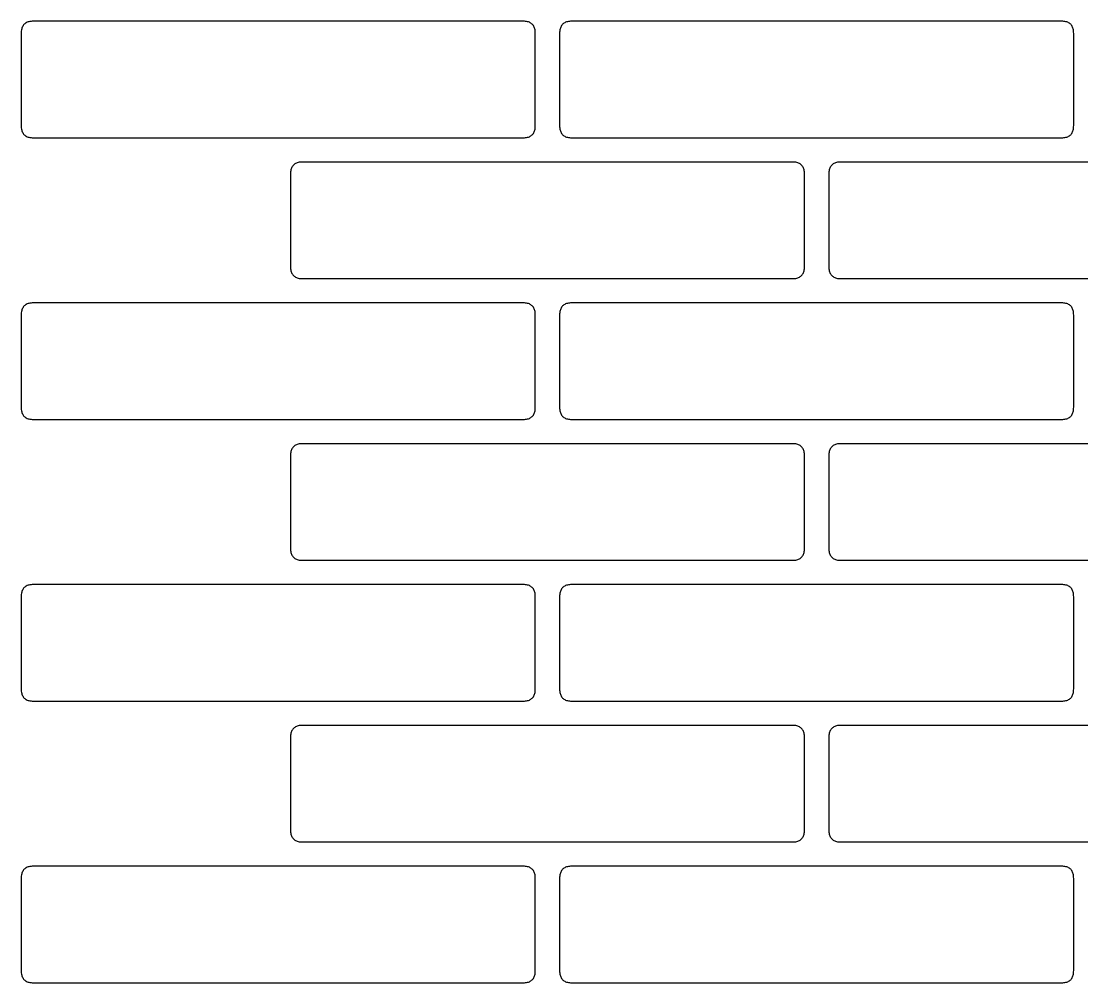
# Model space of a CAD drawing. Header units: metres. Extents: x 0 to 1210, y 0 to 744.
# Drawn here: x 0 to 437, y 348 to 744 of the extents above; entities that cross this region are included whole.
import ezdxf

# ---------------------------------------------------------------- set-up
doc = ezdxf.new("R2010")
doc.units = ezdxf.units.M

msp = doc.modelspace()

# ---------------------------------------------------------------- linework, layer by layer
for p, q in [((1.51, 742.99), (1.25, 742.75)), ((1.8, 743.2), (1.51, 742.99)), ((2.11, 743.39), (1.8, 743.2)), ((2.45, 743.55), (2.11, 743.39)), ((2.81, 743.69), (2.45, 743.55)), ((3.2, 743.8), (2.81, 743.69)), ((3.61, 743.89), (3.2, 743.8)), ((4.05, 743.95), (3.61, 743.89)), ((4.51, 743.99), (4.05, 743.95)), ((5, 744), (4.51, 743.99)), ((206.82, 744), (5, 744)), ((207.31, 743.99), (206.82, 744)), ((207.77, 743.95), (207.31, 743.99)), ((208.21, 743.89), (207.77, 743.95)), ((208.62, 743.8), (208.21, 743.89)), ((209.01, 743.69), (208.62, 743.8)), ((209.37, 743.55), (209.01, 743.69)), ((209.71, 743.39), (209.37, 743.55)), ((210.02, 743.2), (209.71, 743.39)), ((210.31, 742.99), (210.02, 743.2)), ((210.57, 742.75), (210.31, 742.99)), ((223.33, 742.99), (223.07, 742.75)), ((223.62, 743.2), (223.33, 742.99)), ((223.93, 743.39), (223.62, 743.2)), ((224.27, 743.55), (223.93, 743.39)), ((224.63, 743.69), (224.27, 743.55)), ((225.02, 743.8), (224.63, 743.69)), ((225.43, 743.89), (225.02, 743.8)), ((225.87, 743.95), (225.43, 743.89)), ((226.33, 743.99), (225.87, 743.95)), ((226.82, 744), (226.33, 743.99)), ((428.64, 744), (226.82, 744)), ((429.12, 743.99), (428.64, 744)), ((429.59, 743.95), (429.12, 743.99)), ((430.02, 743.89), (429.59, 743.95)), ((430.44, 743.8), (430.02, 743.89)), ((430.82, 743.69), (430.44, 743.8)), ((431.19, 743.55), (430.82, 743.69)), ((431.52, 743.39), (431.19, 743.55)), ((431.84, 743.2), (431.52, 743.39)), ((432.12, 742.99), (431.84, 743.2)), ((432.39, 742.75), (432.12, 742.99)), ((0.01, 739.49), (0, 739)), ((0, 739), (0, 701)), ((0.05, 739.95), (0.01, 739.49)), ((0.11, 740.39), (0.05, 739.95)), ((0.2, 740.8), (0.11, 740.39)), ((0.31, 741.19), (0.2, 740.8)), ((0.45, 741.55), (0.31, 741.19)), ((0.61, 741.89), (0.45, 741.55)), ((0.8, 742.2), (0.61, 741.89)), ((1.01, 742.49), (0.8, 742.2)), ((1.25, 742.75), (1.01, 742.49)), ((210.81, 742.49), (210.57, 742.75)), ((211.02, 742.2), (210.81, 742.49)), ((211.21, 741.89), (211.02, 742.2)), ((211.37, 741.55), (211.21, 741.89)), ((211.51, 741.19), (211.37, 741.55)), ((211.62, 740.8), (211.51, 741.19)), ((211.71, 740.39), (211.62, 740.8)), ((211.77, 739.95), (211.71, 740.39)), ((211.81, 739.49), (211.77, 739.95)), ((211.82, 739), (211.81, 739.49)), ((211.82, 701), (211.82, 739)), ((221.83, 739.49), (221.82, 739)), ((221.82, 739), (221.82, 701)), ((221.87, 739.95), (221.83, 739.49)), ((221.93, 740.39), (221.87, 739.95)), ((222.02, 740.8), (221.93, 740.39)), ((222.13, 741.19), (222.02, 740.8)), ((222.27, 741.55), (222.13, 741.19)), ((222.43, 741.89), (222.27, 741.55)), ((222.62, 742.2), (222.43, 741.89)), ((222.83, 742.49), (222.62, 742.2)), ((223.07, 742.75), (222.83, 742.49)), ((432.62, 742.49), (432.39, 742.75)), ((432.84, 742.2), (432.62, 742.49)), ((433.02, 741.89), (432.84, 742.2)), ((433.19, 741.55), (433.02, 741.89)), ((433.32, 741.19), (433.19, 741.55)), ((433.44, 740.8), (433.32, 741.19)), ((433.52, 740.39), (433.44, 740.8)), ((433.59, 739.95), (433.52, 740.39)), ((433.62, 739.49), (433.59, 739.95)), ((433.64, 739), (433.62, 739.49)), ((433.64, 701), (433.64, 739)), ((0, 701), (0.01, 700.51)), ((0.01, 700.51), (0.05, 700.05)), ((0.05, 700.05), (0.11, 699.61)), ((0.11, 699.61), (0.2, 699.2)), ((0.2, 699.2), (0.31, 698.81)), ((211.51, 698.81), (211.62, 699.2)), ((211.62, 699.2), (211.71, 699.61)), ((211.71, 699.61), (211.77, 700.05)), ((211.77, 700.05), (211.81, 700.51)), ((211.81, 700.51), (211.82, 701)), ((221.82, 701), (221.83, 700.51)), ((221.83, 700.51), (221.87, 700.05)), ((221.87, 700.05), (221.93, 699.61)), ((221.93, 699.61), (222.02, 699.2)), ((222.02, 699.2), (222.13, 698.81)), ((433.32, 698.81), (433.44, 699.2)), ((433.44, 699.2), (433.52, 699.61)), ((433.52, 699.61), (433.59, 700.05)), ((433.59, 700.05), (433.62, 700.51)), ((433.62, 700.51), (433.64, 701)), ((0.31, 698.81), (0.45, 698.45)), ((0.45, 698.45), (0.61, 698.11)), ((0.61, 698.11), (0.8, 697.8)), ((0.8, 697.8), (1.01, 697.51)), ((1.01, 697.51), (1.25, 697.25)), ((1.25, 697.25), (1.51, 697.01)), ((1.51, 697.01), (1.8, 696.8)), ((1.8, 696.8), (2.11, 696.61)), ((2.11, 696.61), (2.45, 696.45)), ((2.45, 696.45), (2.81, 696.31)), ((2.81, 696.31), (3.2, 696.2)), ((3.2, 696.2), (3.61, 696.11)), ((3.61, 696.11), (4.05, 696.05)), ((4.05, 696.05), (4.51, 696.01)), ((4.51, 696.01), (5, 696)), ((5, 696), (206.82, 696)), ((206.82, 696), (207.31, 696.01)), ((207.31, 696.01), (207.77, 696.05)), ((207.77, 696.05), (208.21, 696.11)), ((208.21, 696.11), (208.62, 696.2)), ((208.62, 696.2), (209.01, 696.31)), ((209.01, 696.31), (209.37, 696.45)), ((209.37, 696.45), (209.71, 696.61)), ((209.71, 696.61), (210.02, 696.8)), ((210.02, 696.8), (210.31, 697.01)), ((210.31, 697.01), (210.57, 697.25)), ((210.57, 697.25), (210.81, 697.51)), ((210.81, 697.51), (211.02, 697.8)), ((211.02, 697.8), (211.21, 698.11)), ((211.21, 698.11), (211.37, 698.45)), ((211.37, 698.45), (211.51, 698.81)), ((222.13, 698.81), (222.27, 698.45)), ((222.27, 698.45), (222.43, 698.11)), ((222.43, 698.11), (222.62, 697.8)), ((222.62, 697.8), (222.83, 697.51)), ((222.83, 697.51), (223.07, 697.25)), ((223.07, 697.25), (223.33, 697.01)), ((223.33, 697.01), (223.62, 696.8)), ((223.62, 696.8), (223.93, 696.61)), ((223.93, 696.61), (224.27, 696.45)), ((224.27, 696.45), (224.63, 696.31)), ((224.63, 696.31), (225.02, 696.2)), ((225.02, 696.2), (225.43, 696.11)), ((225.43, 696.11), (225.87, 696.05)), ((225.87, 696.05), (226.33, 696.01)), ((226.33, 696.01), (226.82, 696)), ((226.82, 696), (428.64, 696)), ((428.64, 696), (429.12, 696.01)), ((429.12, 696.01), (429.59, 696.05)), ((429.59, 696.05), (430.02, 696.11)), ((430.02, 696.11), (430.44, 696.2)), ((430.44, 696.2), (430.82, 696.31)), ((430.82, 696.31), (431.19, 696.45)), ((431.19, 696.45), (431.52, 696.61)), ((431.52, 696.61), (431.84, 696.8)), ((431.84, 696.8), (432.12, 697.01)), ((432.12, 697.01), (432.39, 697.25)), ((432.39, 697.25), (432.62, 697.51)), ((432.62, 697.51), (432.84, 697.8)), ((432.84, 697.8), (433.02, 698.11)), ((433.02, 698.11), (433.19, 698.45)), ((433.19, 698.45), (433.32, 698.81)), ((110.96, 681.95), (110.92, 681.49)), ((111.02, 682.39), (110.96, 681.95)), ((111.11, 682.8), (111.02, 682.39)), ((111.22, 683.19), (111.11, 682.8)), ((111.36, 683.55), (111.22, 683.19)), ((111.52, 683.89), (111.36, 683.55)), ((111.71, 684.2), (111.52, 683.89)), ((111.92, 684.49), (111.71, 684.2)), ((112.16, 684.75), (111.92, 684.49)), ((112.42, 684.99), (112.16, 684.75)), ((112.71, 685.2), (112.42, 684.99)), ((113.02, 685.39), (112.71, 685.2)), ((113.36, 685.55), (113.02, 685.39)), ((113.72, 685.69), (113.36, 685.55)), ((114.11, 685.8), (113.72, 685.69)), ((114.52, 685.89), (114.11, 685.8)), ((114.96, 685.95), (114.52, 685.89)), ((115.42, 685.99), (114.96, 685.95)), ((115.91, 686), (115.42, 685.99)), ((317.73, 686), (115.91, 686)), ((318.21, 685.99), (317.73, 686)), ((318.68, 685.95), (318.21, 685.99)), ((319.11, 685.89), (318.68, 685.95)), ((319.53, 685.8), (319.11, 685.89)), ((319.91, 685.69), (319.53, 685.8)), ((320.28, 685.55), (319.91, 685.69)), ((320.61, 685.39), (320.28, 685.55)), ((320.93, 685.2), (320.61, 685.39)), ((321.21, 684.99), (320.93, 685.2)), ((321.48, 684.75), (321.21, 684.99)), ((321.71, 684.49), (321.48, 684.75)), ((321.93, 684.2), (321.71, 684.49)), ((322.11, 683.89), (321.93, 684.2)), ((322.28, 683.55), (322.11, 683.89)), ((322.41, 683.19), (322.28, 683.55)), ((322.53, 682.8), (322.41, 683.19)), ((322.61, 682.39), (322.53, 682.8)), ((322.68, 681.95), (322.61, 682.39)), ((322.71, 681.49), (322.68, 681.95)), ((332.78, 681.95), (332.74, 681.49)), ((332.84, 682.39), (332.78, 681.95)), ((332.93, 682.8), (332.84, 682.39)), ((333.04, 683.19), (332.93, 682.8)), ((333.18, 683.55), (333.04, 683.19)), ((333.34, 683.89), (333.18, 683.55)), ((333.53, 684.2), (333.34, 683.89)), ((333.74, 684.49), (333.53, 684.2)), ((333.98, 684.75), (333.74, 684.49)), ((334.24, 684.99), (333.98, 684.75)), ((334.53, 685.2), (334.24, 684.99)), ((334.84, 685.39), (334.53, 685.2)), ((335.18, 685.55), (334.84, 685.39)), ((335.54, 685.69), (335.18, 685.55)), ((335.93, 685.8), (335.54, 685.69)), ((336.34, 685.89), (335.93, 685.8)), ((336.78, 685.95), (336.34, 685.89)), ((337.24, 685.99), (336.78, 685.95)), ((337.73, 686), (337.24, 685.99)), ((539.55, 686), (337.73, 686)), ((110.92, 681.49), (110.91, 681)), ((110.91, 681), (110.91, 643)), ((322.73, 681), (322.71, 681.49)), ((322.73, 643), (322.73, 681)), ((332.74, 681.49), (332.73, 681)), ((332.73, 681), (332.73, 643)), ((110.91, 643), (110.92, 642.51)), ((110.92, 642.51), (110.96, 642.05)), ((322.68, 642.05), (322.71, 642.51)), ((322.71, 642.51), (322.73, 643)), ((332.73, 643), (332.74, 642.51)), ((332.74, 642.51), (332.78, 642.05)), ((110.96, 642.05), (111.02, 641.61)), ((111.02, 641.61), (111.11, 641.2)), ((111.11, 641.2), (111.22, 640.81)), ((111.22, 640.81), (111.36, 640.45)), ((111.36, 640.45), (111.52, 640.11)), ((111.52, 640.11), (111.71, 639.8)), ((111.71, 639.8), (111.92, 639.51)), ((111.92, 639.51), (112.16, 639.25)), ((112.16, 639.25), (112.42, 639.01)), ((112.42, 639.01), (112.71, 638.8)), ((112.71, 638.8), (113.02, 638.61)), ((113.02, 638.61), (113.36, 638.45)), ((113.36, 638.45), (113.72, 638.31)), ((113.72, 638.31), (114.11, 638.2)), ((114.11, 638.2), (114.52, 638.11)), ((114.52, 638.11), (114.96, 638.05)), ((114.96, 638.05), (115.42, 638.01)), ((115.42, 638.01), (115.91, 638)), ((115.91, 638), (317.73, 638)), ((317.73, 638), (318.21, 638.01)), ((318.21, 638.01), (318.68, 638.05)), ((318.68, 638.05), (319.11, 638.11)), ((319.11, 638.11), (319.53, 638.2)), ((319.53, 638.2), (319.91, 638.31)), ((319.91, 638.31), (320.28, 638.45)), ((320.28, 638.45), (320.61, 638.61)), ((320.61, 638.61), (320.93, 638.8)), ((320.93, 638.8), (321.21, 639.01)), ((321.21, 639.01), (321.48, 639.25)), ((321.48, 639.25), (321.71, 639.51)), ((321.71, 639.51), (321.93, 639.8)), ((321.93, 639.8), (322.11, 640.11)), ((322.11, 640.11), (322.28, 640.45)), ((322.28, 640.45), (322.41, 640.81)), ((322.41, 640.81), (322.53, 641.2)), ((322.53, 641.2), (322.61, 641.61)), ((322.61, 641.61), (322.68, 642.05)), ((332.78, 642.05), (332.84, 641.61)), ((332.84, 641.61), (332.93, 641.2)), ((332.93, 641.2), (333.04, 640.81)), ((333.04, 640.81), (333.18, 640.45)), ((333.18, 640.45), (333.34, 640.11)), ((333.34, 640.11), (333.53, 639.8)), ((333.53, 639.8), (333.74, 639.51)), ((333.74, 639.51), (333.98, 639.25)), ((333.98, 639.25), (334.24, 639.01)), ((334.24, 639.01), (334.53, 638.8)), ((334.53, 638.8), (334.84, 638.61)), ((334.84, 638.61), (335.18, 638.45)), ((335.18, 638.45), (335.54, 638.31)), ((335.54, 638.31), (335.93, 638.2)), ((335.93, 638.2), (336.34, 638.11)), ((336.34, 638.11), (336.78, 638.05)), ((336.78, 638.05), (337.24, 638.01)), ((337.24, 638.01), (337.73, 638)), ((337.73, 638), (539.55, 638)), ((0.31, 625.19), (0.2, 624.8)), ((0.45, 625.55), (0.31, 625.19)), ((0.61, 625.89), (0.45, 625.55)), ((0.8, 626.2), (0.61, 625.89)), ((1.01, 626.49), (0.8, 626.2)), ((1.25, 626.75), (1.01, 626.49)), ((1.51, 626.99), (1.25, 626.75)), ((1.8, 627.2), (1.51, 626.99)), ((2.11, 627.39), (1.8, 627.2)), ((2.45, 627.55), (2.11, 627.39)), ((2.81, 627.69), (2.45, 627.55)), ((3.2, 627.8), (2.81, 627.69)), ((3.61, 627.89), (3.2, 627.8)), ((4.05, 627.95), (3.61, 627.89)), ((4.51, 627.99), (4.05, 627.95)), ((5, 628), (4.51, 627.99)), ((206.82, 628), (5, 628)), ((207.31, 627.99), (206.82, 628)), ((207.77, 627.95), (207.31, 627.99)), ((208.21, 627.89), (207.77, 627.95)), ((208.62, 627.8), (208.21, 627.89)), ((209.01, 627.69), (208.62, 627.8)), ((209.37, 627.55), (209.01, 627.69)), ((209.71, 627.39), (209.37, 627.55)), ((210.02, 627.2), (209.71, 627.39)), ((210.31, 626.99), (210.02, 627.2)), ((210.57, 626.75), (210.31, 626.99)), ((210.81, 626.49), (210.57, 626.75)), ((211.02, 626.2), (210.81, 626.49)), ((211.21, 625.89), (211.02, 626.2)), ((211.37, 625.55), (211.21, 625.89)), ((211.51, 625.19), (211.37, 625.55)), ((211.62, 624.8), (211.51, 625.19)), ((222.13, 625.19), (222.02, 624.8)), ((222.27, 625.55), (222.13, 625.19)), ((222.43, 625.89), (222.27, 625.55)), ((222.62, 626.2), (222.43, 625.89)), ((222.83, 626.49), (222.62, 626.2)), ((223.07, 626.75), (222.83, 626.49)), ((223.33, 626.99), (223.07, 626.75)), ((223.62, 627.2), (223.33, 626.99)), ((223.93, 627.39), (223.62, 627.2)), ((224.27, 627.55), (223.93, 627.39)), ((224.63, 627.69), (224.27, 627.55)), ((225.02, 627.8), (224.63, 627.69)), ((225.43, 627.89), (225.02, 627.8)), ((225.87, 627.95), (225.43, 627.89)), ((226.33, 627.99), (225.87, 627.95)), ((226.82, 628), (226.33, 627.99)), ((428.64, 628), (226.82, 628)), ((429.12, 627.99), (428.64, 628)), ((429.59, 627.95), (429.12, 627.99)), ((430.02, 627.89), (429.59, 627.95)), ((430.44, 627.8), (430.02, 627.89)), ((430.82, 627.69), (430.44, 627.8)), ((431.19, 627.55), (430.82, 627.69)), ((431.52, 627.39), (431.19, 627.55)), ((431.84, 627.2), (431.52, 627.39)), ((432.12, 626.99), (431.84, 627.2)), ((432.39, 626.75), (432.12, 626.99)), ((432.62, 626.49), (432.39, 626.75)), ((432.84, 626.2), (432.62, 626.49)), ((433.02, 625.89), (432.84, 626.2)), ((433.19, 625.55), (433.02, 625.89)), ((433.32, 625.19), (433.19, 625.55)), ((433.44, 624.8), (433.32, 625.19)), ((0.01, 623.49), (0, 623)), ((0, 623), (0, 585)), ((0.05, 623.95), (0.01, 623.49)), ((0.11, 624.39), (0.05, 623.95)), ((0.2, 624.8), (0.11, 624.39)), ((211.71, 624.39), (211.62, 624.8)), ((211.77, 623.95), (211.71, 624.39)), ((211.81, 623.49), (211.77, 623.95)), ((211.82, 623), (211.81, 623.49)), ((211.82, 585), (211.82, 623)), ((221.83, 623.49), (221.82, 623)), ((221.82, 623), (221.82, 585)), ((221.87, 623.95), (221.83, 623.49)), ((221.93, 624.39), (221.87, 623.95)), ((222.02, 624.8), (221.93, 624.39)), ((433.52, 624.39), (433.44, 624.8)), ((433.59, 623.95), (433.52, 624.39)), ((433.62, 623.49), (433.59, 623.95)), ((433.64, 623), (433.62, 623.49)), ((433.64, 585), (433.64, 623)), ((0, 585), (0.01, 584.51)), ((0.01, 584.51), (0.05, 584.05)), ((0.05, 584.05), (0.11, 583.61)), ((0.11, 583.61), (0.2, 583.2)), ((0.2, 583.2), (0.31, 582.81)), ((0.31, 582.81), (0.45, 582.45)), ((0.45, 582.45), (0.61, 582.11)), ((0.61, 582.11), (0.8, 581.8)), ((0.8, 581.8), (1.01, 581.51)), ((1.01, 581.51), (1.25, 581.25)), ((1.25, 581.25), (1.51, 581.01)), ((210.31, 581.01), (210.57, 581.25)), ((210.57, 581.25), (210.81, 581.51)), ((210.81, 581.51), (211.02, 581.8)), ((211.02, 581.8), (211.21, 582.11)), ((211.21, 582.11), (211.37, 582.45)), ((211.37, 582.45), (211.51, 582.81)), ((211.51, 582.81), (211.62, 583.2)), ((211.62, 583.2), (211.71, 583.61)), ((211.71, 583.61), (211.77, 584.05)), ((211.77, 584.05), (211.81, 584.51)), ((211.81, 584.51), (211.82, 585)), ((221.82, 585), (221.83, 584.51)), ((221.83, 584.51), (221.87, 584.05)), ((221.87, 584.05), (221.93, 583.61)), ((221.93, 583.61), (222.02, 583.2)), ((222.02, 583.2), (222.13, 582.81)), ((222.13, 582.81), (222.27, 582.45)), ((222.27, 582.45), (222.43, 582.11)), ((222.43, 582.11), (222.62, 581.8)), ((222.62, 581.8), (222.83, 581.51)), ((222.83, 581.51), (223.07, 581.25)), ((223.07, 581.25), (223.33, 581.01)), ((432.12, 581.01), (432.39, 581.25)), ((432.39, 581.25), (432.62, 581.51)), ((432.62, 581.51), (432.84, 581.8)), ((432.84, 581.8), (433.02, 582.11)), ((433.02, 582.11), (433.19, 582.45)), ((433.19, 582.45), (433.32, 582.81)), ((433.32, 582.81), (433.44, 583.2)), ((433.44, 583.2), (433.52, 583.61)), ((433.52, 583.61), (433.59, 584.05)), ((433.59, 584.05), (433.62, 584.51)), ((433.62, 584.51), (433.64, 585)), ((1.51, 581.01), (1.8, 580.8)), ((1.8, 580.8), (2.11, 580.61)), ((2.11, 580.61), (2.45, 580.45)), ((2.45, 580.45), (2.81, 580.31)), ((2.81, 580.31), (3.2, 580.2)), ((3.2, 580.2), (3.61, 580.11)), ((3.61, 580.11), (4.05, 580.05)), ((4.05, 580.05), (4.51, 580.01)), ((4.51, 580.01), (5, 580)), ((5, 580), (206.82, 580)), ((206.82, 580), (207.31, 580.01)), ((207.31, 580.01), (207.77, 580.05)), ((207.77, 580.05), (208.21, 580.11)), ((208.21, 580.11), (208.62, 580.2)), ((208.62, 580.2), (209.01, 580.31)), ((209.01, 580.31), (209.37, 580.45)), ((209.37, 580.45), (209.71, 580.61)), ((209.71, 580.61), (210.02, 580.8)), ((210.02, 580.8), (210.31, 581.01)), ((223.33, 581.01), (223.62, 580.8)), ((223.62, 580.8), (223.93, 580.61)), ((223.93, 580.61), (224.27, 580.45)), ((224.27, 580.45), (224.63, 580.31)), ((224.63, 580.31), (225.02, 580.2)), ((225.02, 580.2), (225.43, 580.11)), ((225.43, 580.11), (225.87, 580.05)), ((225.87, 580.05), (226.33, 580.01)), ((226.33, 580.01), (226.82, 580)), ((226.82, 580), (428.64, 580)), ((428.64, 580), (429.12, 580.01)), ((429.12, 580.01), (429.59, 580.05)), ((429.59, 580.05), (430.02, 580.11)), ((430.02, 580.11), (430.44, 580.2)), ((430.44, 580.2), (430.82, 580.31)), ((430.82, 580.31), (431.19, 580.45)), ((431.19, 580.45), (431.52, 580.61)), ((431.52, 580.61), (431.84, 580.8)), ((431.84, 580.8), (432.12, 581.01)), ((111.71, 568.2), (111.52, 567.89)), ((111.92, 568.49), (111.71, 568.2)), ((112.16, 568.75), (111.92, 568.49)), ((112.42, 568.99), (112.16, 568.75)), ((112.71, 569.2), (112.42, 568.99)), ((113.02, 569.39), (112.71, 569.2)), ((113.36, 569.55), (113.02, 569.39)), ((113.72, 569.69), (113.36, 569.55)), ((114.11, 569.8), (113.72, 569.69)), ((114.52, 569.89), (114.11, 569.8)), ((114.96, 569.95), (114.52, 569.89)), ((115.42, 569.99), (114.96, 569.95)), ((115.91, 570), (115.42, 569.99)), ((317.73, 570), (115.91, 570)), ((318.21, 569.99), (317.73, 570)), ((318.68, 569.95), (318.21, 569.99)), ((319.11, 569.89), (318.68, 569.95)), ((319.53, 569.8), (319.11, 569.89)), ((319.91, 569.69), (319.53, 569.8)), ((320.28, 569.55), (319.91, 569.69)), ((320.61, 569.39), (320.28, 569.55)), ((320.93, 569.2), (320.61, 569.39)), ((321.21, 568.99), (320.93, 569.2)), ((321.48, 568.75), (321.21, 568.99)), ((321.71, 568.49), (321.48, 568.75)), ((321.93, 568.2), (321.71, 568.49)), ((322.11, 567.89), (321.93, 568.2)), ((333.53, 568.2), (333.34, 567.89)), ((333.74, 568.49), (333.53, 568.2)), ((333.98, 568.75), (333.74, 568.49)), ((334.24, 568.99), (333.98, 568.75)), ((334.53, 569.2), (334.24, 568.99)), ((334.84, 569.39), (334.53, 569.2)), ((335.18, 569.55), (334.84, 569.39)), ((335.54, 569.69), (335.18, 569.55)), ((335.93, 569.8), (335.54, 569.69)), ((336.34, 569.89), (335.93, 569.8)), ((336.78, 569.95), (336.34, 569.89)), ((337.24, 569.99), (336.78, 569.95)), ((337.73, 570), (337.24, 569.99)), ((539.55, 570), (337.73, 570)), ((110.92, 565.49), (110.91, 565)), ((110.91, 565), (110.91, 527)), ((110.96, 565.95), (110.92, 565.49)), ((111.02, 566.39), (110.96, 565.95)), ((111.11, 566.8), (111.02, 566.39)), ((111.22, 567.19), (111.11, 566.8)), ((111.36, 567.55), (111.22, 567.19)), ((111.52, 567.89), (111.36, 567.55)), ((322.28, 567.55), (322.11, 567.89)), ((322.41, 567.19), (322.28, 567.55)), ((322.53, 566.8), (322.41, 567.19)), ((322.61, 566.39), (322.53, 566.8)), ((322.68, 565.95), (322.61, 566.39)), ((322.71, 565.49), (322.68, 565.95)), ((322.73, 565), (322.71, 565.49)), ((322.73, 527), (322.73, 565)), ((332.74, 565.49), (332.73, 565)), ((332.73, 565), (332.73, 527)), ((332.78, 565.95), (332.74, 565.49)), ((332.84, 566.39), (332.78, 565.95)), ((332.93, 566.8), (332.84, 566.39)), ((333.04, 567.19), (332.93, 566.8)), ((333.18, 567.55), (333.04, 567.19)), ((333.34, 567.89), (333.18, 567.55)), ((110.91, 527), (110.92, 526.51)), ((110.92, 526.51), (110.96, 526.05)), ((110.96, 526.05), (111.02, 525.61)), ((111.02, 525.61), (111.11, 525.2)), ((111.11, 525.2), (111.22, 524.81)), ((111.22, 524.81), (111.36, 524.45)), ((111.36, 524.45), (111.52, 524.11)), ((322.11, 524.11), (322.28, 524.45)), ((322.28, 524.45), (322.41, 524.81)), ((322.41, 524.81), (322.53, 525.2)), ((322.53, 525.2), (322.61, 525.61)), ((322.61, 525.61), (322.68, 526.05)), ((322.68, 526.05), (322.71, 526.51)), ((322.71, 526.51), (322.73, 527)), ((332.73, 527), (332.74, 526.51)), ((332.74, 526.51), (332.78, 526.05)), ((332.78, 526.05), (332.84, 525.61)), ((332.84, 525.61), (332.93, 525.2)), ((332.93, 525.2), (333.04, 524.81)), ((333.04, 524.81), (333.18, 524.45)), ((333.18, 524.45), (333.34, 524.11)), ((111.52, 524.11), (111.71, 523.8)), ((111.71, 523.8), (111.92, 523.51)), ((111.92, 523.51), (112.16, 523.25)), ((112.16, 523.25), (112.42, 523.01)), ((112.42, 523.01), (112.71, 522.8)), ((112.71, 522.8), (113.02, 522.61)), ((113.02, 522.61), (113.36, 522.45)), ((113.36, 522.45), (113.72, 522.31)), ((113.72, 522.31), (114.11, 522.2)), ((114.11, 522.2), (114.52, 522.11)), ((114.52, 522.11), (114.96, 522.05)), ((114.96, 522.05), (115.42, 522.01)), ((115.42, 522.01), (115.91, 522)), ((115.91, 522), (317.73, 522)), ((317.73, 522), (318.21, 522.01)), ((318.21, 522.01), (318.68, 522.05)), ((318.68, 522.05), (319.11, 522.11)), ((319.11, 522.11), (319.53, 522.2)), ((319.53, 522.2), (319.91, 522.31)), ((319.91, 522.31), (320.28, 522.45)), ((320.28, 522.45), (320.61, 522.61)), ((320.61, 522.61), (320.93, 522.8)), ((320.93, 522.8), (321.21, 523.01)), ((321.21, 523.01), (321.48, 523.25)), ((321.48, 523.25), (321.71, 523.51)), ((321.71, 523.51), (321.93, 523.8)), ((321.93, 523.8), (322.11, 524.11)), ((333.34, 524.11), (333.53, 523.8)), ((333.53, 523.8), (333.74, 523.51)), ((333.74, 523.51), (333.98, 523.25)), ((333.98, 523.25), (334.24, 523.01)), ((334.24, 523.01), (334.53, 522.8)), ((334.53, 522.8), (334.84, 522.61)), ((334.84, 522.61), (335.18, 522.45)), ((335.18, 522.45), (335.54, 522.31)), ((335.54, 522.31), (335.93, 522.2)), ((335.93, 522.2), (336.34, 522.11)), ((336.34, 522.11), (336.78, 522.05)), ((336.78, 522.05), (337.24, 522.01)), ((337.24, 522.01), (337.73, 522)), ((337.73, 522), (539.55, 522)), ((2.11, 511.39), (1.8, 511.2)), ((2.45, 511.55), (2.11, 511.39)), ((2.81, 511.69), (2.45, 511.55)), ((3.2, 511.8), (2.81, 511.69)), ((3.61, 511.89), (3.2, 511.8)), ((4.05, 511.95), (3.61, 511.89)), ((4.51, 511.99), (4.05, 511.95)), ((5, 512), (4.51, 511.99)), ((206.82, 512), (5, 512)), ((207.31, 511.99), (206.82, 512)), ((207.77, 511.95), (207.31, 511.99)), ((208.21, 511.89), (207.77, 511.95)), ((208.62, 511.8), (208.21, 511.89)), ((209.01, 511.69), (208.62, 511.8)), ((209.37, 511.55), (209.01, 511.69)), ((209.71, 511.39), (209.37, 511.55)), ((210.02, 511.2), (209.71, 511.39)), ((223.93, 511.39), (223.62, 511.2)), ((224.27, 511.55), (223.93, 511.39)), ((224.63, 511.69), (224.27, 511.55)), ((225.02, 511.8), (224.63, 511.69)), ((225.43, 511.89), (225.02, 511.8)), ((225.87, 511.95), (225.43, 511.89)), ((226.33, 511.99), (225.87, 511.95)), ((226.82, 512), (226.33, 511.99)), ((428.64, 512), (226.82, 512)), ((429.12, 511.99), (428.64, 512)), ((429.59, 511.95), (429.12, 511.99)), ((430.02, 511.89), (429.59, 511.95)), ((430.44, 511.8), (430.02, 511.89)), ((430.82, 511.69), (430.44, 511.8)), ((431.19, 511.55), (430.82, 511.69)), ((431.52, 511.39), (431.19, 511.55)), ((431.84, 511.2), (431.52, 511.39)), ((0.01, 507.49), (0, 507)), ((0, 507), (0, 469)), ((0.05, 507.95), (0.01, 507.49)), ((0.11, 508.39), (0.05, 507.95)), ((0.2, 508.8), (0.11, 508.39)), ((0.31, 509.19), (0.2, 508.8)), ((0.45, 509.55), (0.31, 509.19)), ((0.61, 509.89), (0.45, 509.55)), ((0.8, 510.2), (0.61, 509.89)), ((1.01, 510.49), (0.8, 510.2)), ((1.25, 510.75), (1.01, 510.49)), ((1.51, 510.99), (1.25, 510.75)), ((1.8, 511.2), (1.51, 510.99)), ((210.31, 510.99), (210.02, 511.2)), ((210.57, 510.75), (210.31, 510.99)), ((210.81, 510.49), (210.57, 510.75)), ((211.02, 510.2), (210.81, 510.49)), ((211.21, 509.89), (211.02, 510.2)), ((211.37, 509.55), (211.21, 509.89)), ((211.51, 509.19), (211.37, 509.55)), ((211.62, 508.8), (211.51, 509.19)), ((211.71, 508.39), (211.62, 508.8)), ((211.77, 507.95), (211.71, 508.39)), ((211.81, 507.49), (211.77, 507.95)), ((211.82, 507), (211.81, 507.49)), ((211.82, 469), (211.82, 507)), ((221.83, 507.49), (221.82, 507)), ((221.82, 507), (221.82, 469)), ((221.87, 507.95), (221.83, 507.49)), ((221.93, 508.39), (221.87, 507.95)), ((222.02, 508.8), (221.93, 508.39)), ((222.13, 509.19), (222.02, 508.8)), ((222.27, 509.55), (222.13, 509.19)), ((222.43, 509.89), (222.27, 509.55)), ((222.62, 510.2), (222.43, 509.89)), ((222.83, 510.49), (222.62, 510.2)), ((223.07, 510.75), (222.83, 510.49)), ((223.33, 510.99), (223.07, 510.75)), ((223.62, 511.2), (223.33, 510.99)), ((432.12, 510.99), (431.84, 511.2)), ((432.39, 510.75), (432.12, 510.99)), ((432.62, 510.49), (432.39, 510.75)), ((432.84, 510.2), (432.62, 510.49)), ((433.02, 509.89), (432.84, 510.2)), ((433.19, 509.55), (433.02, 509.89)), ((433.32, 509.19), (433.19, 509.55)), ((433.44, 508.8), (433.32, 509.19)), ((433.52, 508.39), (433.44, 508.8)), ((433.59, 507.95), (433.52, 508.39)), ((433.62, 507.49), (433.59, 507.95)), ((433.64, 507), (433.62, 507.49)), ((433.64, 469), (433.64, 507)), ((0, 469), (0.01, 468.51)), ((0.01, 468.51), (0.05, 468.05)), ((0.05, 468.05), (0.11, 467.61)), ((0.11, 467.61), (0.2, 467.2)), ((211.62, 467.2), (211.71, 467.61)), ((211.71, 467.61), (211.77, 468.05)), ((211.77, 468.05), (211.81, 468.51)), ((211.81, 468.51), (211.82, 469)), ((221.82, 469), (221.83, 468.51)), ((221.83, 468.51), (221.87, 468.05)), ((221.87, 468.05), (221.93, 467.61)), ((221.93, 467.61), (222.02, 467.2)), ((433.44, 467.2), (433.52, 467.61)), ((433.52, 467.61), (433.59, 468.05)), ((433.59, 468.05), (433.62, 468.51)), ((433.62, 468.51), (433.64, 469)), ((0.2, 467.2), (0.31, 466.81)), ((0.31, 466.81), (0.45, 466.45)), ((0.45, 466.45), (0.61, 466.11)), ((0.61, 466.11), (0.8, 465.8)), ((0.8, 465.8), (1.01, 465.51)), ((1.01, 465.51), (1.25, 465.25)), ((1.25, 465.25), (1.51, 465.01)), ((1.51, 465.01), (1.8, 464.8)), ((1.8, 464.8), (2.11, 464.61)), ((2.11, 464.61), (2.45, 464.45)), ((2.45, 464.45), (2.81, 464.31)), ((2.81, 464.31), (3.2, 464.2)), ((3.2, 464.2), (3.61, 464.11)), ((3.61, 464.11), (4.05, 464.05)), ((4.05, 464.05), (4.51, 464.01)), ((4.51, 464.01), (5, 464)), ((5, 464), (206.82, 464)), ((206.82, 464), (207.31, 464.01)), ((207.31, 464.01), (207.77, 464.05)), ((207.77, 464.05), (208.21, 464.11)), ((208.21, 464.11), (208.62, 464.2)), ((208.62, 464.2), (209.01, 464.31)), ((209.01, 464.31), (209.37, 464.45)), ((209.37, 464.45), (209.71, 464.61)), ((209.71, 464.61), (210.02, 464.8)), ((210.02, 464.8), (210.31, 465.01)), ((210.31, 465.01), (210.57, 465.25)), ((210.57, 465.25), (210.81, 465.51)), ((210.81, 465.51), (211.02, 465.8)), ((211.02, 465.8), (211.21, 466.11)), ((211.21, 466.11), (211.37, 466.45)), ((211.37, 466.45), (211.51, 466.81)), ((211.51, 466.81), (211.62, 467.2)), ((222.02, 467.2), (222.13, 466.81)), ((222.13, 466.81), (222.27, 466.45)), ((222.27, 466.45), (222.43, 466.11)), ((222.43, 466.11), (222.62, 465.8)), ((222.62, 465.8), (222.83, 465.51)), ((222.83, 465.51), (223.07, 465.25)), ((223.07, 465.25), (223.33, 465.01)), ((223.33, 465.01), (223.62, 464.8)), ((223.62, 464.8), (223.93, 464.61)), ((223.93, 464.61), (224.27, 464.45)), ((224.27, 464.45), (224.63, 464.31)), ((224.63, 464.31), (225.02, 464.2)), ((225.02, 464.2), (225.43, 464.11)), ((225.43, 464.11), (225.87, 464.05)), ((225.87, 464.05), (226.33, 464.01)), ((226.33, 464.01), (226.82, 464)), ((226.82, 464), (428.64, 464)), ((428.64, 464), (429.12, 464.01)), ((429.12, 464.01), (429.59, 464.05)), ((429.59, 464.05), (430.02, 464.11)), ((430.02, 464.11), (430.44, 464.2)), ((430.44, 464.2), (430.82, 464.31)), ((430.82, 464.31), (431.19, 464.45)), ((431.19, 464.45), (431.52, 464.61)), ((431.52, 464.61), (431.84, 464.8)), ((431.84, 464.8), (432.12, 465.01)), ((432.12, 465.01), (432.39, 465.25)), ((432.39, 465.25), (432.62, 465.51)), ((432.62, 465.51), (432.84, 465.8)), ((432.84, 465.8), (433.02, 466.11)), ((433.02, 466.11), (433.19, 466.45)), ((433.19, 466.45), (433.32, 466.81)), ((433.32, 466.81), (433.44, 467.2)), ((111.02, 450.39), (110.96, 449.95)), ((111.11, 450.8), (111.02, 450.39)), ((111.22, 451.19), (111.11, 450.8)), ((111.36, 451.55), (111.22, 451.19)), ((111.52, 451.89), (111.36, 451.55)), ((111.71, 452.2), (111.52, 451.89)), ((111.92, 452.49), (111.71, 452.2)), ((112.16, 452.75), (111.92, 452.49)), ((112.42, 452.99), (112.16, 452.75)), ((112.71, 453.2), (112.42, 452.99)), ((113.02, 453.39), (112.71, 453.2)), ((113.36, 453.55), (113.02, 453.39)), ((113.72, 453.69), (113.36, 453.55)), ((114.11, 453.8), (113.72, 453.69)), ((114.52, 453.89), (114.11, 453.8)), ((114.96, 453.95), (114.52, 453.89)), ((115.42, 453.99), (114.96, 453.95)), ((115.91, 454), (115.42, 453.99)), ((317.73, 454), (115.91, 454)), ((318.21, 453.99), (317.73, 454)), ((318.68, 453.95), (318.21, 453.99)), ((319.11, 453.89), (318.68, 453.95)), ((319.53, 453.8), (319.11, 453.89)), ((319.91, 453.69), (319.53, 453.8)), ((320.28, 453.55), (319.91, 453.69)), ((320.61, 453.39), (320.28, 453.55)), ((320.93, 453.2), (320.61, 453.39)), ((321.21, 452.99), (320.93, 453.2)), ((321.48, 452.75), (321.21, 452.99)), ((321.71, 452.49), (321.48, 452.75)), ((321.93, 452.2), (321.71, 452.49)), ((322.11, 451.89), (321.93, 452.2)), ((322.28, 451.55), (322.11, 451.89)), ((322.41, 451.19), (322.28, 451.55)), ((322.53, 450.8), (322.41, 451.19)), ((322.61, 450.39), (322.53, 450.8)), ((322.68, 449.95), (322.61, 450.39)), ((332.84, 450.39), (332.78, 449.95)), ((332.93, 450.8), (332.84, 450.39)), ((333.04, 451.19), (332.93, 450.8)), ((333.18, 451.55), (333.04, 451.19)), ((333.34, 451.89), (333.18, 451.55)), ((333.53, 452.2), (333.34, 451.89)), ((333.74, 452.49), (333.53, 452.2)), ((333.98, 452.75), (333.74, 452.49)), ((334.24, 452.99), (333.98, 452.75)), ((334.53, 453.2), (334.24, 452.99)), ((334.84, 453.39), (334.53, 453.2)), ((335.18, 453.55), (334.84, 453.39)), ((335.54, 453.69), (335.18, 453.55)), ((335.93, 453.8), (335.54, 453.69)), ((336.34, 453.89), (335.93, 453.8)), ((336.78, 453.95), (336.34, 453.89)), ((337.24, 453.99), (336.78, 453.95)), ((337.73, 454), (337.24, 453.99)), ((539.55, 454), (337.73, 454)), ((110.92, 449.49), (110.91, 449)), ((110.91, 449), (110.91, 411)), ((110.96, 449.95), (110.92, 449.49)), ((322.71, 449.49), (322.68, 449.95)), ((322.73, 449), (322.71, 449.49)), ((322.73, 411), (322.73, 449)), ((332.74, 449.49), (332.73, 449)), ((332.73, 449), (332.73, 411)), ((332.78, 449.95), (332.74, 449.49)), ((110.91, 411), (110.92, 410.51)), ((322.71, 410.51), (322.73, 411)), ((332.73, 411), (332.74, 410.51)), ((110.92, 410.51), (110.96, 410.05)), ((110.96, 410.05), (111.02, 409.61)), ((111.02, 409.61), (111.11, 409.2)), ((111.11, 409.2), (111.22, 408.81)), ((111.22, 408.81), (111.36, 408.45)), ((111.36, 408.45), (111.52, 408.11)), ((111.52, 408.11), (111.71, 407.8)), ((111.71, 407.8), (111.92, 407.51)), ((111.92, 407.51), (112.16, 407.25)), ((112.16, 407.25), (112.42, 407.01)), ((112.42, 407.01), (112.71, 406.8)), ((112.71, 406.8), (113.02, 406.61)), ((113.02, 406.61), (113.36, 406.45)), ((113.36, 406.45), (113.72, 406.31)), ((319.91, 406.31), (320.28, 406.45)), ((320.28, 406.45), (320.61, 406.61)), ((320.61, 406.61), (320.93, 406.8)), ((320.93, 406.8), (321.21, 407.01)), ((321.21, 407.01), (321.48, 407.25)), ((321.48, 407.25), (321.71, 407.51)), ((321.71, 407.51), (321.93, 407.8)), ((321.93, 407.8), (322.11, 408.11)), ((322.11, 408.11), (322.28, 408.45)), ((322.28, 408.45), (322.41, 408.81)), ((322.41, 408.81), (322.53, 409.2)), ((322.53, 409.2), (322.61, 409.61)), ((322.61, 409.61), (322.68, 410.05)), ((322.68, 410.05), (322.71, 410.51)), ((332.74, 410.51), (332.78, 410.05)), ((332.78, 410.05), (332.84, 409.61)), ((332.84, 409.61), (332.93, 409.2)), ((332.93, 409.2), (333.04, 408.81)), ((333.04, 408.81), (333.18, 408.45)), ((333.18, 408.45), (333.34, 408.11)), ((333.34, 408.11), (333.53, 407.8)), ((333.53, 407.8), (333.74, 407.51)), ((333.74, 407.51), (333.98, 407.25)), ((333.98, 407.25), (334.24, 407.01)), ((334.24, 407.01), (334.53, 406.8)), ((334.53, 406.8), (334.84, 406.61)), ((334.84, 406.61), (335.18, 406.45)), ((335.18, 406.45), (335.54, 406.31)), ((113.72, 406.31), (114.11, 406.2)), ((114.11, 406.2), (114.52, 406.11)), ((114.52, 406.11), (114.96, 406.05)), ((114.96, 406.05), (115.42, 406.01)), ((115.42, 406.01), (115.91, 406)), ((115.91, 406), (317.73, 406)), ((317.73, 406), (318.21, 406.01)), ((318.21, 406.01), (318.68, 406.05)), ((318.68, 406.05), (319.11, 406.11)), ((319.11, 406.11), (319.53, 406.2)), ((319.53, 406.2), (319.91, 406.31)), ((335.54, 406.31), (335.93, 406.2)), ((335.93, 406.2), (336.34, 406.11)), ((336.34, 406.11), (336.78, 406.05)), ((336.78, 406.05), (337.24, 406.01)), ((337.24, 406.01), (337.73, 406)), ((337.73, 406), (539.55, 406)), ((0.45, 393.55), (0.31, 393.19)), ((0.61, 393.89), (0.45, 393.55)), ((0.8, 394.2), (0.61, 393.89)), ((1.01, 394.49), (0.8, 394.2)), ((1.25, 394.75), (1.01, 394.49)), ((1.51, 394.99), (1.25, 394.75)), ((1.8, 395.2), (1.51, 394.99)), ((2.11, 395.39), (1.8, 395.2)), ((2.45, 395.55), (2.11, 395.39)), ((2.81, 395.69), (2.45, 395.55)), ((3.2, 395.8), (2.81, 395.69)), ((3.61, 395.89), (3.2, 395.8)), ((4.05, 395.95), (3.61, 395.89)), ((4.51, 395.99), (4.05, 395.95)), ((5, 396), (4.51, 395.99)), ((206.82, 396), (5, 396)), ((207.31, 395.99), (206.82, 396)), ((207.77, 395.95), (207.31, 395.99)), ((208.21, 395.89), (207.77, 395.95)), ((208.62, 395.8), (208.21, 395.89)), ((209.01, 395.69), (208.62, 395.8)), ((209.37, 395.55), (209.01, 395.69)), ((209.71, 395.39), (209.37, 395.55)), ((210.02, 395.2), (209.71, 395.39)), ((210.31, 394.99), (210.02, 395.2)), ((210.57, 394.75), (210.31, 394.99)), ((210.81, 394.49), (210.57, 394.75)), ((211.02, 394.2), (210.81, 394.49)), ((211.21, 393.89), (211.02, 394.2)), ((211.37, 393.55), (211.21, 393.89)), ((211.51, 393.19), (211.37, 393.55)), ((222.27, 393.55), (222.13, 393.19)), ((222.43, 393.89), (222.27, 393.55)), ((222.62, 394.2), (222.43, 393.89)), ((222.83, 394.49), (222.62, 394.2)), ((223.07, 394.75), (222.83, 394.49)), ((223.33, 394.99), (223.07, 394.75)), ((223.62, 395.2), (223.33, 394.99)), ((223.93, 395.39), (223.62, 395.2)), ((224.27, 395.55), (223.93, 395.39)), ((224.63, 395.69), (224.27, 395.55)), ((225.02, 395.8), (224.63, 395.69)), ((225.43, 395.89), (225.02, 395.8)), ((225.87, 395.95), (225.43, 395.89)), ((226.33, 395.99), (225.87, 395.95)), ((226.82, 396), (226.33, 395.99)), ((428.64, 396), (226.82, 396)), ((429.12, 395.99), (428.64, 396)), ((429.59, 395.95), (429.12, 395.99)), ((430.02, 395.89), (429.59, 395.95)), ((430.44, 395.8), (430.02, 395.89)), ((430.82, 395.69), (430.44, 395.8)), ((431.19, 395.55), (430.82, 395.69)), ((431.52, 395.39), (431.19, 395.55)), ((431.84, 395.2), (431.52, 395.39)), ((432.12, 394.99), (431.84, 395.2)), ((432.39, 394.75), (432.12, 394.99)), ((432.62, 394.49), (432.39, 394.75)), ((432.84, 394.2), (432.62, 394.49)), ((433.02, 393.89), (432.84, 394.2)), ((433.19, 393.55), (433.02, 393.89)), ((433.32, 393.19), (433.19, 393.55)), ((0.01, 391.49), (0, 391)), ((0, 391), (0, 353)), ((0.05, 391.95), (0.01, 391.49)), ((0.11, 392.39), (0.05, 391.95)), ((0.2, 392.8), (0.11, 392.39)), ((0.31, 393.19), (0.2, 392.8)), ((211.62, 392.8), (211.51, 393.19)), ((211.71, 392.39), (211.62, 392.8)), ((211.77, 391.95), (211.71, 392.39)), ((211.81, 391.49), (211.77, 391.95)), ((211.82, 391), (211.81, 391.49)), ((211.82, 353), (211.82, 391)), ((221.83, 391.49), (221.82, 391)), ((221.82, 391), (221.82, 353)), ((221.87, 391.95), (221.83, 391.49)), ((221.93, 392.39), (221.87, 391.95)), ((222.02, 392.8), (221.93, 392.39)), ((222.13, 393.19), (222.02, 392.8)), ((433.44, 392.8), (433.32, 393.19)), ((433.52, 392.39), (433.44, 392.8)), ((433.59, 391.95), (433.52, 392.39)), ((433.62, 391.49), (433.59, 391.95)), ((433.64, 391), (433.62, 391.49)), ((433.64, 353), (433.64, 391)), ((0, 353), (0.01, 352.51)), ((0.01, 352.51), (0.05, 352.05)), ((0.05, 352.05), (0.11, 351.61)), ((0.11, 351.61), (0.2, 351.2)), ((0.2, 351.2), (0.31, 350.81)), ((0.31, 350.81), (0.45, 350.45)), ((0.45, 350.45), (0.61, 350.11)), ((0.61, 350.11), (0.8, 349.8)), ((0.8, 349.8), (1.01, 349.51)), ((210.81, 349.51), (211.02, 349.8)), ((211.02, 349.8), (211.21, 350.11)), ((211.21, 350.11), (211.37, 350.45)), ((211.37, 350.45), (211.51, 350.81)), ((211.51, 350.81), (211.62, 351.2)), ((211.62, 351.2), (211.71, 351.61)), ((211.71, 351.61), (211.77, 352.05)), ((211.77, 352.05), (211.81, 352.51)), ((211.81, 352.51), (211.82, 353)), ((221.82, 353), (221.83, 352.51)), ((221.83, 352.51), (221.87, 352.05)), ((221.87, 352.05), (221.93, 351.61)), ((221.93, 351.61), (222.02, 351.2)), ((222.02, 351.2), (222.13, 350.81)), ((222.13, 350.81), (222.27, 350.45)), ((222.27, 350.45), (222.43, 350.11)), ((222.43, 350.11), (222.62, 349.8)), ((222.62, 349.8), (222.83, 349.51)), ((432.62, 349.51), (432.84, 349.8)), ((432.84, 349.8), (433.02, 350.11)), ((433.02, 350.11), (433.19, 350.45)), ((433.19, 350.45), (433.32, 350.81)), ((433.32, 350.81), (433.44, 351.2)), ((433.44, 351.2), (433.52, 351.61)), ((433.52, 351.61), (433.59, 352.05)), ((433.59, 352.05), (433.62, 352.51)), ((433.62, 352.51), (433.64, 353)), ((1.01, 349.51), (1.25, 349.25)), ((1.25, 349.25), (1.51, 349.01)), ((1.51, 349.01), (1.8, 348.8)), ((1.8, 348.8), (2.11, 348.61)), ((2.11, 348.61), (2.45, 348.45)), ((2.45, 348.45), (2.81, 348.31)), ((2.81, 348.31), (3.2, 348.2)), ((3.2, 348.2), (3.61, 348.11)), ((3.61, 348.11), (4.05, 348.05)), ((4.05, 348.05), (4.51, 348.01)), ((4.51, 348.01), (5, 348)), ((5, 348), (206.82, 348)), ((206.82, 348), (207.31, 348.01)), ((207.31, 348.01), (207.77, 348.05)), ((207.77, 348.05), (208.21, 348.11)), ((208.21, 348.11), (208.62, 348.2)), ((208.62, 348.2), (209.01, 348.31)), ((209.01, 348.31), (209.37, 348.45)), ((209.37, 348.45), (209.71, 348.61)), ((209.71, 348.61), (210.02, 348.8)), ((210.02, 348.8), (210.31, 349.01)), ((210.31, 349.01), (210.57, 349.25)), ((210.57, 349.25), (210.81, 349.51)), ((222.83, 349.51), (223.07, 349.25)), ((223.07, 349.25), (223.33, 349.01)), ((223.33, 349.01), (223.62, 348.8)), ((223.62, 348.8), (223.93, 348.61)), ((223.93, 348.61), (224.27, 348.45)), ((224.27, 348.45), (224.63, 348.31)), ((224.63, 348.31), (225.02, 348.2)), ((225.02, 348.2), (225.43, 348.11)), ((225.43, 348.11), (225.87, 348.05)), ((225.87, 348.05), (226.33, 348.01)), ((226.33, 348.01), (226.82, 348)), ((226.82, 348), (428.64, 348)), ((428.64, 348), (429.12, 348.01)), ((429.12, 348.01), (429.59, 348.05)), ((429.59, 348.05), (430.02, 348.11)), ((430.02, 348.11), (430.44, 348.2)), ((430.44, 348.2), (430.82, 348.31)), ((430.82, 348.31), (431.19, 348.45)), ((431.19, 348.45), (431.52, 348.61)), ((431.52, 348.61), (431.84, 348.8)), ((431.84, 348.8), (432.12, 349.01)), ((432.12, 349.01), (432.39, 349.25)), ((432.39, 349.25), (432.62, 349.51))]:
    msp.add_line(p, q)

doc.saveas('drawing.dxf')
